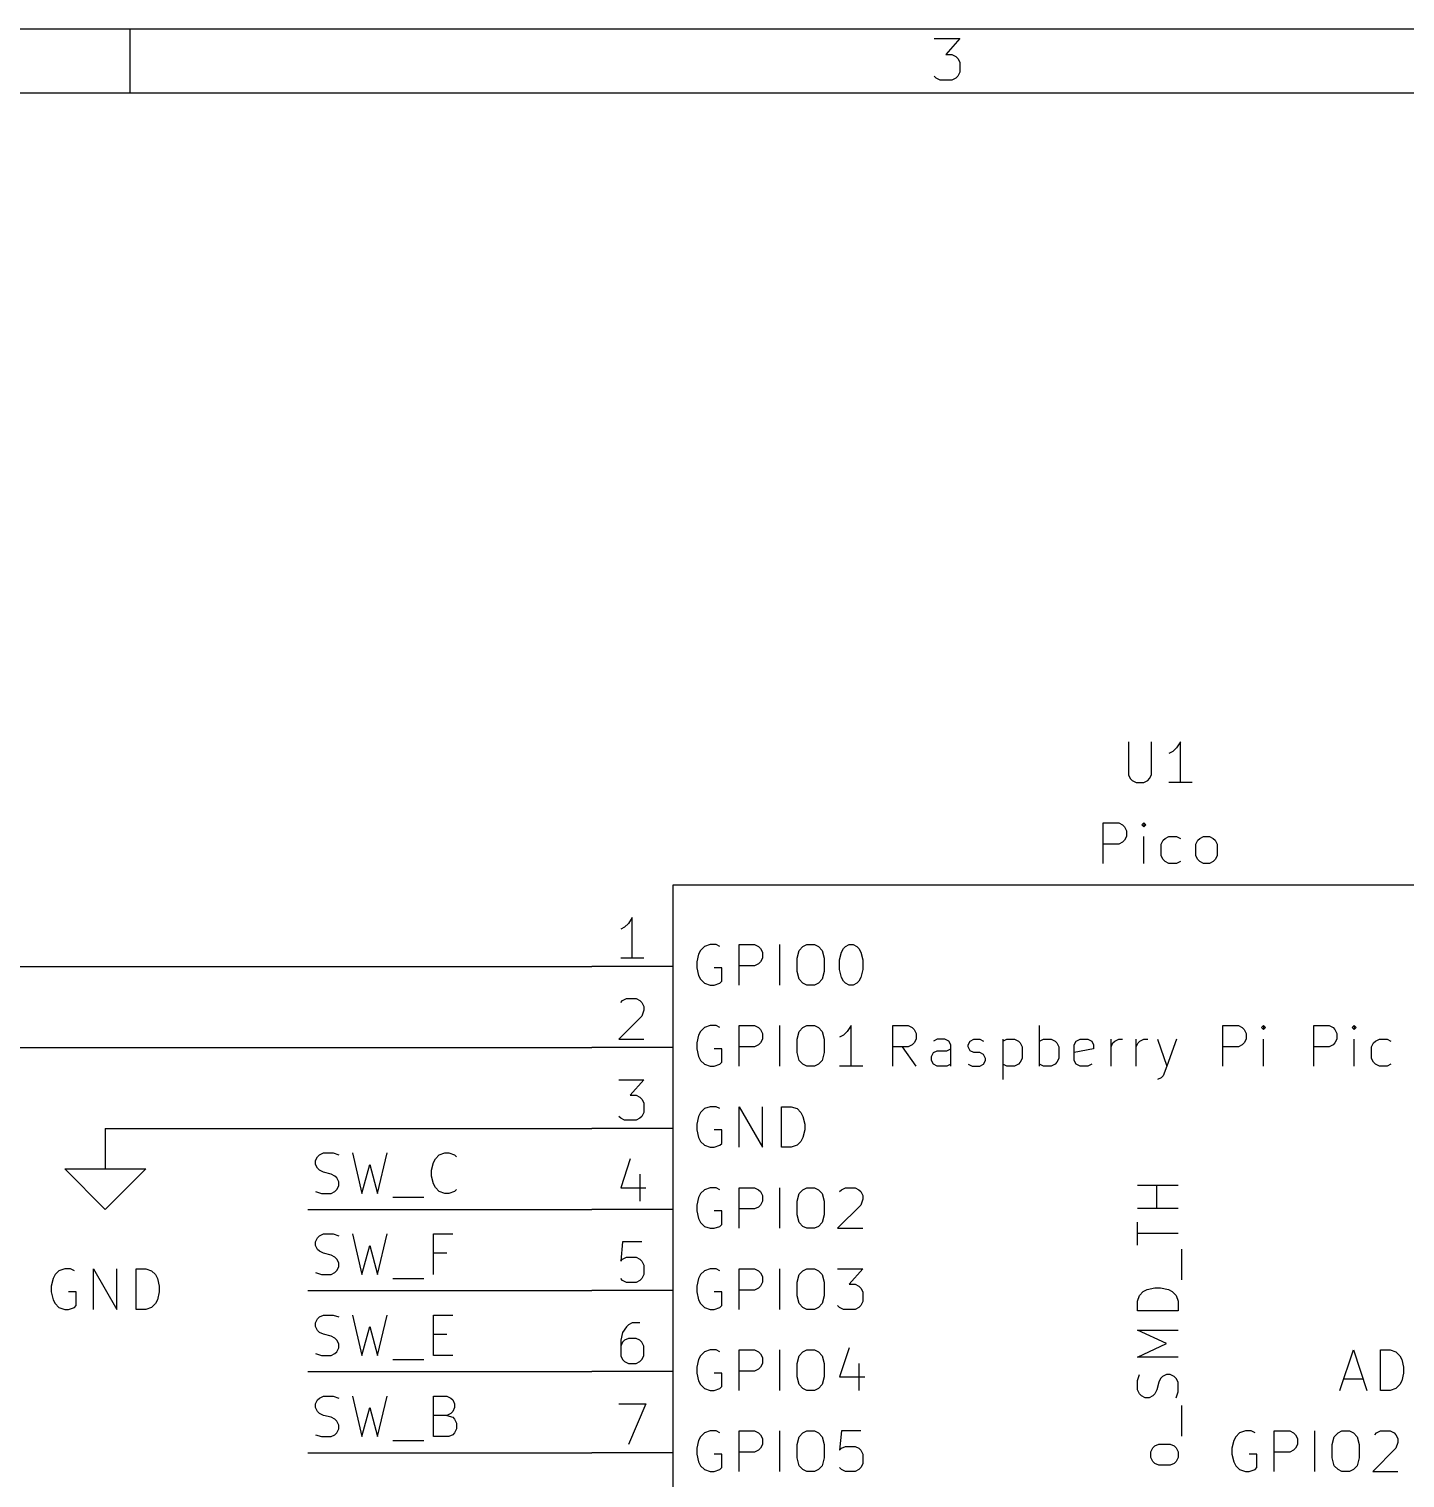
# Model space of a CAD drawing. Extents: x 0.4 to 11.3, y -7.9 to -0.4.
# Drawn here: x 4.206 to 5.903, y -2.181 to -0.394 of the extents above; entities that cross this region are included whole.
import ezdxf

# ---------------------------------------------------------------- set-up
doc = ezdxf.new("R2010")
doc.units = 0
doc.header["$MEASUREMENT"] = 0
for name, color, linetype in [('CYAN2', 4, 'CONTINUOUS'), ('GRAY1', 251, 'CONTINUOUS'), ('GREEN3', 91, 'CONTINUOUS'), ('LYELLOW', 51, 'CONTINUOUS'), ('MAGENTA2', 6, 'CONTINUOUS'), ('RED2', 1, 'CONTINUOUS'), ('RED3', 11, 'CONTINUOUS')]:
    doc.layers.add(name, color=color, linetype=linetype)

msp = doc.modelspace()

# ---------------------------------------------------------------- linework, layer by layer
at = {"layer": 'CYAN2', "linetype": 'CONTINUOUS'}
for p, q in [((5.5619, -1.27313), (5.5619, -1.31361)), ((5.59047, -1.31361), (5.59047, -1.27313)), ((5.61667, -1.28504), (5.61191, -1.28742)), ((5.62143, -1.28028), (5.61667, -1.28504)), ((5.62619, -1.27313), (5.62143, -1.28028)), ((5.62619, -1.32313), (5.62619, -1.27313)), ((5.5619, -1.31361), (5.56428, -1.31837)), ((5.56428, -1.31837), (5.56667, -1.32075)), ((5.56667, -1.32075), (5.57143, -1.32313)), ((5.58095, -1.32313), (5.58571, -1.32075)), ((5.58571, -1.32075), (5.58809, -1.31837)), ((5.58809, -1.31837), (5.59047, -1.31361)), ((5.57143, -1.32313), (5.58095, -1.32313)), ((5.64048, -1.32313), (5.61191, -1.32313)), ((5.53095, -1.42313), (5.53095, -1.37313)), ((5.53095, -1.37313), (5.55, -1.37313)), ((5.55, -1.37313), (5.55476, -1.37551)), ((5.55476, -1.37551), (5.55714, -1.37789)), ((5.58095, -1.37313), (5.57857, -1.37551)), ((5.57857, -1.37551), (5.58095, -1.37789)), ((5.58333, -1.37551), (5.58095, -1.37313)), ((5.58095, -1.37313), (5.58095, -1.37789)), ((5.58095, -1.37789), (5.58333, -1.37551)), ((5.55714, -1.37789), (5.55952, -1.38265)), ((5.55952, -1.3898), (5.55714, -1.39456)), ((5.55952, -1.38265), (5.55952, -1.3898)), ((5.58095, -1.42313), (5.58095, -1.3898)), ((5.60476, -1.39456), (5.60714, -1.39218)), ((5.60714, -1.39218), (5.61191, -1.3898)), ((5.61191, -1.3898), (5.62143, -1.3898)), ((5.62143, -1.3898), (5.62619, -1.39218)), ((5.64762, -1.39456), (5.65, -1.39218)), ((5.65, -1.39218), (5.65476, -1.3898)), ((5.65476, -1.3898), (5.66191, -1.3898)), ((5.66191, -1.3898), (5.66667, -1.39218)), ((5.66667, -1.39218), (5.66905, -1.39456)), ((5.55, -1.39932), (5.53095, -1.39932)), ((5.55476, -1.39694), (5.55, -1.39932)), ((5.55714, -1.39456), (5.55476, -1.39694)), ((5.60238, -1.39932), (5.60476, -1.39456)), ((5.60238, -1.41361), (5.60238, -1.39932)), ((5.64524, -1.39932), (5.64762, -1.39456)), ((5.64524, -1.41361), (5.64524, -1.39932)), ((5.66905, -1.39456), (5.67143, -1.39932)), ((5.67143, -1.39932), (5.67143, -1.41361)), ((5.60476, -1.41837), (5.60238, -1.41361)), ((5.60714, -1.42075), (5.60476, -1.41837)), ((5.61191, -1.42313), (5.60714, -1.42075)), ((5.62143, -1.42313), (5.61191, -1.42313)), ((5.62619, -1.42075), (5.62143, -1.42313)), ((5.64762, -1.41837), (5.64524, -1.41361)), ((5.65, -1.42075), (5.64762, -1.41837)), ((5.65476, -1.42313), (5.65, -1.42075)), ((5.66191, -1.42313), (5.65476, -1.42313)), ((5.66667, -1.42075), (5.66191, -1.42313)), ((5.66905, -1.41837), (5.66667, -1.42075)), ((5.67143, -1.41361), (5.66905, -1.41837)), ((5.0319, -1.53504), (5.02952, -1.54456)), ((5.03428, -1.53028), (5.0319, -1.53504)), ((5.03905, -1.52551), (5.03428, -1.53028)), ((5.04619, -1.52313), (5.03905, -1.52551)), ((5.05333, -1.52313), (5.04619, -1.52313)), ((5.05809, -1.52551), (5.05333, -1.52313)), ((5.0819, -1.57313), (5.0819, -1.52313)), ((5.0819, -1.52313), (5.10095, -1.52313)), ((5.10095, -1.52313), (5.10571, -1.52551)), ((5.10571, -1.52551), (5.10809, -1.52789)), ((5.10809, -1.52789), (5.11047, -1.53265)), ((5.11047, -1.53265), (5.11047, -1.5398)), ((5.1319, -1.57313), (5.1319, -1.52313)), ((5.15333, -1.5398), (5.15571, -1.53028)), ((5.15571, -1.53028), (5.16048, -1.52551)), ((5.16048, -1.52551), (5.16524, -1.52313)), ((5.16524, -1.52313), (5.17476, -1.52313)), ((5.17476, -1.52313), (5.17952, -1.52551)), ((5.17952, -1.52551), (5.18428, -1.53028)), ((5.18428, -1.53028), (5.18667, -1.5398)), ((5.20572, -1.54218), (5.20809, -1.53265)), ((5.20809, -1.53265), (5.21048, -1.52789)), ((5.21048, -1.52789), (5.21286, -1.52551)), ((5.21286, -1.52551), (5.21762, -1.52313)), ((5.21762, -1.52313), (5.22238, -1.52313)), ((5.22238, -1.52313), (5.22714, -1.52551)), ((5.22714, -1.52551), (5.22952, -1.52789)), ((5.22952, -1.52789), (5.23191, -1.53265)), ((5.23191, -1.53265), (5.23429, -1.54218)), ((5.02952, -1.54456), (5.02952, -1.5517)), ((5.02952, -1.5517), (5.0319, -1.56122)), ((5.06047, -1.5517), (5.05095, -1.5517)), ((5.06047, -1.56837), (5.06047, -1.5517)), ((5.10095, -1.54932), (5.0819, -1.54932)), ((5.10571, -1.54694), (5.10095, -1.54932)), ((5.10809, -1.54456), (5.10571, -1.54694)), ((5.11047, -1.5398), (5.10809, -1.54456)), ((5.15333, -1.55646), (5.15333, -1.5398)), ((5.18667, -1.5398), (5.18667, -1.55646)), ((5.20572, -1.55408), (5.20572, -1.54218)), ((5.20809, -1.56361), (5.20572, -1.55408)), ((5.23429, -1.55408), (5.23191, -1.56361)), ((5.23429, -1.54218), (5.23429, -1.55408)), ((5.0319, -1.56122), (5.03428, -1.56599)), ((5.03428, -1.56599), (5.03905, -1.57075)), ((5.03905, -1.57075), (5.04619, -1.57313)), ((5.05095, -1.57313), (5.05809, -1.57075)), ((5.05809, -1.57075), (5.06047, -1.56837)), ((5.15571, -1.56599), (5.15333, -1.55646)), ((5.16048, -1.57075), (5.15571, -1.56599)), ((5.16524, -1.57313), (5.16048, -1.57075)), ((5.17952, -1.57075), (5.17476, -1.57313)), ((5.18428, -1.56599), (5.17952, -1.57075)), ((5.18667, -1.55646), (5.18428, -1.56599)), ((5.21048, -1.56837), (5.20809, -1.56361)), ((5.21286, -1.57075), (5.21048, -1.56837)), ((5.21762, -1.57313), (5.21286, -1.57075)), ((5.22714, -1.57075), (5.22238, -1.57313)), ((5.22952, -1.56837), (5.22714, -1.57075)), ((5.23191, -1.56361), (5.22952, -1.56837)), ((5.04619, -1.57313), (5.05095, -1.57313)), ((5.17476, -1.57313), (5.16524, -1.57313)), ((5.22238, -1.57313), (5.21762, -1.57313)), ((5.03905, -1.62551), (5.03428, -1.63028)), ((5.04619, -1.62313), (5.03905, -1.62551)), ((5.05333, -1.62313), (5.04619, -1.62313)), ((5.05809, -1.62551), (5.05333, -1.62313)), ((5.0819, -1.67313), (5.0819, -1.62313)), ((5.0819, -1.62313), (5.10095, -1.62313)), ((5.10095, -1.62313), (5.10571, -1.62551)), ((5.10571, -1.62551), (5.10809, -1.62789)), ((5.1319, -1.67313), (5.1319, -1.62313)), ((5.15571, -1.63028), (5.16048, -1.62551)), ((5.16048, -1.62551), (5.16524, -1.62313)), ((5.16524, -1.62313), (5.17476, -1.62313)), ((5.17476, -1.62313), (5.17952, -1.62551)), ((5.17952, -1.62551), (5.18428, -1.63028)), ((5.22, -1.62313), (5.21524, -1.63028)), ((5.22, -1.67313), (5.22, -1.62313)), ((5.0319, -1.63504), (5.02952, -1.64456)), ((5.03428, -1.63028), (5.0319, -1.63504)), ((5.10809, -1.62789), (5.11047, -1.63265)), ((5.11047, -1.6398), (5.10809, -1.64456)), ((5.11047, -1.63265), (5.11047, -1.6398)), ((5.15333, -1.6398), (5.15571, -1.63028)), ((5.15333, -1.65646), (5.15333, -1.6398)), ((5.18428, -1.63028), (5.18667, -1.6398)), ((5.18667, -1.6398), (5.18667, -1.65646)), ((5.21048, -1.63504), (5.20572, -1.63742)), ((5.21524, -1.63028), (5.21048, -1.63504)), ((5.02952, -1.64456), (5.02952, -1.6517)), ((5.02952, -1.6517), (5.0319, -1.66122)), ((5.0319, -1.66122), (5.03428, -1.66599)), ((5.06047, -1.6517), (5.05095, -1.6517)), ((5.06047, -1.66837), (5.06047, -1.6517)), ((5.10095, -1.64932), (5.0819, -1.64932)), ((5.10571, -1.64694), (5.10095, -1.64932)), ((5.10809, -1.64456), (5.10571, -1.64694)), ((5.15571, -1.66599), (5.15333, -1.65646)), ((5.18667, -1.65646), (5.18428, -1.66599)), ((5.03428, -1.66599), (5.03905, -1.67075)), ((5.03905, -1.67075), (5.04619, -1.67313)), ((5.04619, -1.67313), (5.05095, -1.67313)), ((5.05095, -1.67313), (5.05809, -1.67075)), ((5.05809, -1.67075), (5.06047, -1.66837)), ((5.16048, -1.67075), (5.15571, -1.66599)), ((5.16524, -1.67313), (5.16048, -1.67075)), ((5.17476, -1.67313), (5.16524, -1.67313)), ((5.17952, -1.67075), (5.17476, -1.67313)), ((5.18428, -1.66599), (5.17952, -1.67075)), ((5.23429, -1.67313), (5.20572, -1.67313)), ((5.03428, -1.73028), (5.0319, -1.73504)), ((5.03905, -1.72551), (5.03428, -1.73028)), ((5.04619, -1.72313), (5.03905, -1.72551)), ((5.05333, -1.72313), (5.04619, -1.72313)), ((5.05809, -1.72551), (5.05333, -1.72313)), ((5.0819, -1.77313), (5.0819, -1.72313)), ((5.0819, -1.72313), (5.11047, -1.77313)), ((5.11047, -1.77313), (5.11047, -1.72313)), ((5.13428, -1.77313), (5.13428, -1.72313)), ((5.13428, -1.72313), (5.14619, -1.72313)), ((5.14619, -1.72313), (5.15333, -1.72551)), ((5.15333, -1.72551), (5.15809, -1.73028)), ((5.15809, -1.73028), (5.16048, -1.73504)), ((5.0319, -1.73504), (5.02952, -1.74456)), ((5.02952, -1.74456), (5.02952, -1.7517)), ((5.02952, -1.7517), (5.0319, -1.76122)), ((5.06047, -1.7517), (5.05095, -1.7517)), ((5.06047, -1.76837), (5.06047, -1.7517)), ((5.16048, -1.73504), (5.16285, -1.74456)), ((5.16285, -1.7517), (5.16048, -1.76122)), ((5.16285, -1.74456), (5.16285, -1.7517)), ((5.0319, -1.76122), (5.03428, -1.76599)), ((5.03428, -1.76599), (5.03905, -1.77075)), ((5.05809, -1.77075), (5.06047, -1.76837)), ((5.15809, -1.76599), (5.15333, -1.77075)), ((5.16048, -1.76122), (5.15809, -1.76599)), ((5.03905, -1.77075), (5.04619, -1.77313)), ((5.04619, -1.77313), (5.05095, -1.77313)), ((5.05095, -1.77313), (5.05809, -1.77075)), ((5.14619, -1.77313), (5.13428, -1.77313)), ((5.15333, -1.77075), (5.14619, -1.77313)), ((5.04619, -1.82313), (5.03905, -1.82551)), ((5.05333, -1.82313), (5.04619, -1.82313)), ((5.05809, -1.82551), (5.05333, -1.82313)), ((5.0819, -1.87313), (5.0819, -1.82313)), ((5.0819, -1.82313), (5.10095, -1.82313)), ((5.10095, -1.82313), (5.10571, -1.82551)), ((5.1319, -1.87313), (5.1319, -1.82313)), ((5.16048, -1.82551), (5.16524, -1.82313)), ((5.16524, -1.82313), (5.17476, -1.82313)), ((5.17476, -1.82313), (5.17952, -1.82551)), ((5.20809, -1.82551), (5.21286, -1.82313)), ((5.21286, -1.82313), (5.22476, -1.82313)), ((5.22476, -1.82313), (5.22952, -1.82551)), ((5.0319, -1.83504), (5.02952, -1.84456)), ((5.03428, -1.83028), (5.0319, -1.83504)), ((5.03905, -1.82551), (5.03428, -1.83028)), ((5.10571, -1.82551), (5.10809, -1.82789)), ((5.10809, -1.82789), (5.11047, -1.83265)), ((5.11047, -1.8398), (5.10809, -1.84456)), ((5.11047, -1.83265), (5.11047, -1.8398)), ((5.15333, -1.8398), (5.15571, -1.83028)), ((5.15333, -1.85646), (5.15333, -1.8398)), ((5.15571, -1.83028), (5.16048, -1.82551)), ((5.17952, -1.82551), (5.18428, -1.83028)), ((5.18428, -1.83028), (5.18667, -1.8398)), ((5.18667, -1.8398), (5.18667, -1.85646)), ((5.20572, -1.82789), (5.20809, -1.82551)), ((5.22952, -1.82551), (5.23191, -1.82789)), ((5.23191, -1.82789), (5.23429, -1.83265)), ((5.23429, -1.83742), (5.23191, -1.84456)), ((5.23429, -1.83265), (5.23429, -1.83742)), ((5.02952, -1.84456), (5.02952, -1.8517)), ((5.02952, -1.8517), (5.0319, -1.86122)), ((5.06047, -1.8517), (5.05095, -1.8517)), ((5.06047, -1.86837), (5.06047, -1.8517)), ((5.10095, -1.84932), (5.0819, -1.84932)), ((5.10571, -1.84694), (5.10095, -1.84932)), ((5.10809, -1.84456), (5.10571, -1.84694)), ((5.15571, -1.86599), (5.15333, -1.85646)), ((5.18667, -1.85646), (5.18428, -1.86599)), ((5.23191, -1.84456), (5.20333, -1.87313)), ((5.0319, -1.86122), (5.03428, -1.86599)), ((5.03428, -1.86599), (5.03905, -1.87075)), ((5.03905, -1.87075), (5.04619, -1.87313)), ((5.04619, -1.87313), (5.05095, -1.87313)), ((5.05095, -1.87313), (5.05809, -1.87075)), ((5.05809, -1.87075), (5.06047, -1.86837)), ((5.16048, -1.87075), (5.15571, -1.86599)), ((5.16524, -1.87313), (5.16048, -1.87075)), ((5.17476, -1.87313), (5.16524, -1.87313)), ((5.17952, -1.87075), (5.17476, -1.87313)), ((5.18428, -1.86599), (5.17952, -1.87075)), ((5.20333, -1.87313), (5.23429, -1.87313)), ((4.23809, -1.93028), (4.23571, -1.93504)), ((4.24286, -1.92551), (4.23809, -1.93028)), ((4.25, -1.92313), (4.24286, -1.92551)), ((4.25714, -1.92313), (4.25, -1.92313)), ((4.26191, -1.92551), (4.25714, -1.92313)), ((4.28571, -1.97313), (4.28571, -1.92313)), ((4.28571, -1.92313), (4.31428, -1.97313)), ((4.31428, -1.97313), (4.31428, -1.92313)), ((4.33809, -1.97313), (4.33809, -1.92313)), ((4.33809, -1.92313), (4.35, -1.92313)), ((4.35, -1.92313), (4.35714, -1.92551)), ((4.35714, -1.92551), (4.36191, -1.93028)), ((4.36191, -1.93028), (4.36429, -1.93504)), ((5.03428, -1.93028), (5.0319, -1.93504)), ((5.03905, -1.92551), (5.03428, -1.93028)), ((5.04619, -1.92313), (5.03905, -1.92551)), ((5.05333, -1.92313), (5.04619, -1.92313)), ((5.05809, -1.92551), (5.05333, -1.92313)), ((5.0819, -1.97313), (5.0819, -1.92313)), ((5.0819, -1.92313), (5.10095, -1.92313)), ((5.10095, -1.92313), (5.10571, -1.92551)), ((5.10571, -1.92551), (5.10809, -1.92789)), ((5.10809, -1.92789), (5.11047, -1.93265)), ((5.1319, -1.97313), (5.1319, -1.92313)), ((5.15333, -1.9398), (5.15571, -1.93028)), ((5.15571, -1.93028), (5.16048, -1.92551)), ((5.16048, -1.92551), (5.16524, -1.92313)), ((5.16524, -1.92313), (5.17476, -1.92313)), ((5.17476, -1.92313), (5.17952, -1.92551)), ((5.17952, -1.92551), (5.18428, -1.93028)), ((5.18428, -1.93028), (5.18667, -1.9398)), ((5.20333, -1.92313), (5.23429, -1.92313)), ((5.23429, -1.92313), (5.21762, -1.94218)), ((4.23571, -1.93504), (4.23333, -1.94456)), ((4.23333, -1.94456), (4.23333, -1.9517)), ((4.36429, -1.93504), (4.36667, -1.94456)), ((4.36667, -1.94456), (4.36667, -1.9517)), ((5.0319, -1.93504), (5.02952, -1.94456)), ((5.02952, -1.94456), (5.02952, -1.9517)), ((5.10571, -1.94694), (5.10095, -1.94932)), ((5.10809, -1.94456), (5.10571, -1.94694)), ((5.11047, -1.9398), (5.10809, -1.94456)), ((5.11047, -1.93265), (5.11047, -1.9398)), ((5.15333, -1.95646), (5.15333, -1.9398)), ((5.18667, -1.9398), (5.18667, -1.95646)), ((5.21762, -1.94218), (5.22476, -1.94218)), ((5.22476, -1.94218), (5.22952, -1.94456)), ((5.22952, -1.94456), (5.23191, -1.94694)), ((5.23191, -1.94694), (5.23429, -1.9517)), ((4.23333, -1.9517), (4.23571, -1.96122)), ((4.23571, -1.96122), (4.23809, -1.96599)), ((4.23809, -1.96599), (4.24286, -1.97075)), ((4.26428, -1.9517), (4.25476, -1.9517)), ((4.26428, -1.96837), (4.26428, -1.9517)), ((4.36191, -1.96599), (4.35714, -1.97075)), ((4.36429, -1.96122), (4.36191, -1.96599)), ((4.36667, -1.9517), (4.36429, -1.96122)), ((5.02952, -1.9517), (5.0319, -1.96122)), ((5.0319, -1.96122), (5.03428, -1.96599)), ((5.03428, -1.96599), (5.03905, -1.97075)), ((5.06047, -1.9517), (5.05095, -1.9517)), ((5.06047, -1.96837), (5.06047, -1.9517)), ((5.10095, -1.94932), (5.0819, -1.94932)), ((5.15571, -1.96599), (5.15333, -1.95646)), ((5.16048, -1.97075), (5.15571, -1.96599)), ((5.18428, -1.96599), (5.17952, -1.97075)), ((5.18667, -1.95646), (5.18428, -1.96599)), ((5.23429, -1.96361), (5.23191, -1.96837)), ((5.23429, -1.9517), (5.23429, -1.96361)), ((4.24286, -1.97075), (4.25, -1.97313)), ((4.25, -1.97313), (4.25476, -1.97313)), ((4.25476, -1.97313), (4.26191, -1.97075)), ((4.26191, -1.97075), (4.26428, -1.96837)), ((4.35, -1.97313), (4.33809, -1.97313)), ((4.35714, -1.97075), (4.35, -1.97313)), ((5.03905, -1.97075), (5.04619, -1.97313)), ((5.04619, -1.97313), (5.05095, -1.97313)), ((5.05095, -1.97313), (5.05809, -1.97075)), ((5.05809, -1.97075), (5.06047, -1.96837)), ((5.16524, -1.97313), (5.16048, -1.97075)), ((5.17476, -1.97313), (5.16524, -1.97313)), ((5.17952, -1.97075), (5.17476, -1.97313)), ((5.20572, -1.97075), (5.20333, -1.96837)), ((5.21048, -1.97313), (5.20572, -1.97075)), ((5.22476, -1.97313), (5.21048, -1.97313)), ((5.22952, -1.97075), (5.22476, -1.97313)), ((5.23191, -1.96837), (5.22952, -1.97075)), ((5.0319, -2.03504), (5.02952, -2.04456)), ((5.03428, -2.03028), (5.0319, -2.03504)), ((5.03905, -2.02551), (5.03428, -2.03028)), ((5.04619, -2.02313), (5.03905, -2.02551)), ((5.05333, -2.02313), (5.04619, -2.02313)), ((5.05809, -2.02551), (5.05333, -2.02313)), ((5.0819, -2.07313), (5.0819, -2.02313)), ((5.0819, -2.02313), (5.10095, -2.02313)), ((5.10095, -2.02313), (5.10571, -2.02551)), ((5.10571, -2.02551), (5.10809, -2.02789)), ((5.10809, -2.02789), (5.11047, -2.03265)), ((5.11047, -2.03265), (5.11047, -2.0398)), ((5.1319, -2.07313), (5.1319, -2.02313)), ((5.15333, -2.0398), (5.15571, -2.03028)), ((5.15571, -2.03028), (5.16048, -2.02551)), ((5.16048, -2.02551), (5.16524, -2.02313)), ((5.16524, -2.02313), (5.17476, -2.02313)), ((5.17476, -2.02313), (5.17952, -2.02551)), ((5.17952, -2.02551), (5.18428, -2.03028)), ((5.18428, -2.03028), (5.18667, -2.0398)), ((5.21762, -2.02075), (5.20572, -2.05646)), ((5.82285, -2.07313), (5.83952, -2.02313)), ((5.83952, -2.02313), (5.85619, -2.07313)), ((5.87285, -2.07313), (5.87285, -2.02313)), ((5.87285, -2.02313), (5.88476, -2.02313)), ((5.88476, -2.02313), (5.8919, -2.02551)), ((5.8919, -2.02551), (5.89667, -2.03028)), ((5.89667, -2.03028), (5.89905, -2.03504)), ((5.89905, -2.03504), (5.90143, -2.04456)), ((5.02952, -2.04456), (5.02952, -2.0517)), ((5.02952, -2.0517), (5.0319, -2.06122)), ((5.06047, -2.0517), (5.05095, -2.0517)), ((5.06047, -2.06837), (5.06047, -2.0517)), ((5.10095, -2.04932), (5.0819, -2.04932)), ((5.10571, -2.04694), (5.10095, -2.04932)), ((5.10809, -2.04456), (5.10571, -2.04694)), ((5.11047, -2.0398), (5.10809, -2.04456)), ((5.15333, -2.05646), (5.15333, -2.0398)), ((5.18667, -2.0398), (5.18667, -2.05646)), ((5.22952, -2.0398), (5.22952, -2.07313)), ((5.90143, -2.0517), (5.89905, -2.06122)), ((5.90143, -2.04456), (5.90143, -2.0517)), ((5.0319, -2.06122), (5.03428, -2.06599)), ((5.03428, -2.06599), (5.03905, -2.07075)), ((5.03905, -2.07075), (5.04619, -2.07313)), ((5.04619, -2.07313), (5.05095, -2.07313)), ((5.05095, -2.07313), (5.05809, -2.07075)), ((5.05809, -2.07075), (5.06047, -2.06837)), ((5.15571, -2.06599), (5.15333, -2.05646)), ((5.16048, -2.07075), (5.15571, -2.06599)), ((5.16524, -2.07313), (5.16048, -2.07075)), ((5.17476, -2.07313), (5.16524, -2.07313)), ((5.17952, -2.07075), (5.17476, -2.07313)), ((5.18428, -2.06599), (5.17952, -2.07075)), ((5.18667, -2.05646), (5.18428, -2.06599)), ((5.20572, -2.05646), (5.23667, -2.05646)), ((5.82762, -2.05885), (5.85143, -2.05885)), ((5.88476, -2.07313), (5.87285, -2.07313)), ((5.8919, -2.07075), (5.88476, -2.07313)), ((5.89667, -2.06599), (5.8919, -2.07075)), ((5.89905, -2.06122), (5.89667, -2.06599)), ((5.03905, -2.12551), (5.03428, -2.13028)), ((5.04619, -2.12313), (5.03905, -2.12551)), ((5.05333, -2.12313), (5.04619, -2.12313)), ((5.05809, -2.12551), (5.05333, -2.12313)), ((5.0819, -2.17313), (5.0819, -2.12313)), ((5.0819, -2.12313), (5.10095, -2.12313)), ((5.10095, -2.12313), (5.10571, -2.12551)), ((5.10571, -2.12551), (5.10809, -2.12789)), ((5.1319, -2.17313), (5.1319, -2.12313)), ((5.15571, -2.13028), (5.16048, -2.12551)), ((5.16048, -2.12551), (5.16524, -2.12313)), ((5.16524, -2.12313), (5.17476, -2.12313)), ((5.17476, -2.12313), (5.17952, -2.12551)), ((5.17952, -2.12551), (5.18428, -2.13028)), ((5.20809, -2.12313), (5.20572, -2.14694)), ((5.23191, -2.12313), (5.20809, -2.12313)), ((5.69905, -2.12551), (5.69428, -2.13028)), ((5.70619, -2.12313), (5.69905, -2.12551)), ((5.71333, -2.12313), (5.70619, -2.12313)), ((5.71809, -2.12551), (5.71333, -2.12313)), ((5.7419, -2.17313), (5.7419, -2.12313)), ((5.7419, -2.12313), (5.76095, -2.12313)), ((5.76095, -2.12313), (5.76571, -2.12551)), ((5.76571, -2.12551), (5.76809, -2.12789)), ((5.7919, -2.17313), (5.7919, -2.12313)), ((5.81571, -2.13028), (5.82048, -2.12551)), ((5.82048, -2.12551), (5.82524, -2.12313)), ((5.82524, -2.12313), (5.83476, -2.12313)), ((5.83476, -2.12313), (5.83952, -2.12551)), ((5.83952, -2.12551), (5.84428, -2.13028)), ((5.86572, -2.12789), (5.86809, -2.12551)), ((5.86809, -2.12551), (5.87286, -2.12313)), ((5.87286, -2.12313), (5.88476, -2.12313)), ((5.88476, -2.12313), (5.88952, -2.12551)), ((5.88952, -2.12551), (5.89191, -2.12789)), ((5.0319, -2.13504), (5.02952, -2.14456)), ((5.02952, -2.14456), (5.02952, -2.1517)), ((5.03428, -2.13028), (5.0319, -2.13504)), ((5.10809, -2.14456), (5.10571, -2.14694)), ((5.10809, -2.12789), (5.11047, -2.13265)), ((5.11047, -2.1398), (5.10809, -2.14456)), ((5.11047, -2.13265), (5.11047, -2.1398)), ((5.15333, -2.1398), (5.15571, -2.13028)), ((5.15333, -2.15646), (5.15333, -2.1398)), ((5.18428, -2.13028), (5.18667, -2.1398)), ((5.18667, -2.1398), (5.18667, -2.15646)), ((5.20572, -2.14694), (5.20809, -2.14456)), ((5.20809, -2.14456), (5.21286, -2.14218)), ((5.21286, -2.14218), (5.22476, -2.14218)), ((5.22476, -2.14218), (5.22952, -2.14456)), ((5.22952, -2.14456), (5.23191, -2.14694)), ((5.6919, -2.13504), (5.68952, -2.14456)), ((5.68952, -2.14456), (5.68952, -2.1517)), ((5.69428, -2.13028), (5.6919, -2.13504)), ((5.76809, -2.14456), (5.76571, -2.14694)), ((5.76809, -2.12789), (5.77047, -2.13265)), ((5.77047, -2.1398), (5.76809, -2.14456)), ((5.77047, -2.13265), (5.77047, -2.1398)), ((5.81333, -2.1398), (5.81571, -2.13028)), ((5.81333, -2.15646), (5.81333, -2.1398)), ((5.84428, -2.13028), (5.84667, -2.1398)), ((5.84667, -2.1398), (5.84667, -2.15646)), ((5.89191, -2.14456), (5.86333, -2.17313)), ((5.89191, -2.12789), (5.89429, -2.13265)), ((5.89429, -2.13742), (5.89191, -2.14456)), ((5.89429, -2.13265), (5.89429, -2.13742)), ((5.02952, -2.1517), (5.0319, -2.16122)), ((5.0319, -2.16122), (5.03428, -2.16599)), ((5.06047, -2.1517), (5.05095, -2.1517)), ((5.06047, -2.16837), (5.06047, -2.1517)), ((5.10095, -2.14932), (5.0819, -2.14932)), ((5.10571, -2.14694), (5.10095, -2.14932)), ((5.15571, -2.16599), (5.15333, -2.15646)), ((5.18667, -2.15646), (5.18428, -2.16599)), ((5.23191, -2.14694), (5.23429, -2.1517)), ((5.23429, -2.1517), (5.23429, -2.16361)), ((5.68952, -2.1517), (5.6919, -2.16122)), ((5.6919, -2.16122), (5.69428, -2.16599)), ((5.72047, -2.1517), (5.71095, -2.1517)), ((5.72047, -2.16837), (5.72047, -2.1517)), ((5.76095, -2.14932), (5.7419, -2.14932)), ((5.76571, -2.14694), (5.76095, -2.14932)), ((5.81571, -2.16599), (5.81333, -2.15646)), ((5.84667, -2.15646), (5.84428, -2.16599)), ((5.03428, -2.16599), (5.03905, -2.17075)), ((5.03905, -2.17075), (5.04619, -2.17313)), ((5.04619, -2.17313), (5.05095, -2.17313)), ((5.05095, -2.17313), (5.05809, -2.17075)), ((5.05809, -2.17075), (5.06047, -2.16837)), ((5.16048, -2.17075), (5.15571, -2.16599)), ((5.16524, -2.17313), (5.16048, -2.17075)), ((5.17476, -2.17313), (5.16524, -2.17313)), ((5.17952, -2.17075), (5.17476, -2.17313)), ((5.18428, -2.16599), (5.17952, -2.17075)), ((5.20809, -2.17075), (5.20572, -2.16837)), ((5.21286, -2.17313), (5.20809, -2.17075)), ((5.22476, -2.17313), (5.21286, -2.17313)), ((5.22952, -2.17075), (5.22476, -2.17313)), ((5.23191, -2.16837), (5.22952, -2.17075)), ((5.23429, -2.16361), (5.23191, -2.16837)), ((5.69428, -2.16599), (5.69905, -2.17075)), ((5.69905, -2.17075), (5.70619, -2.17313)), ((5.70619, -2.17313), (5.71095, -2.17313)), ((5.71095, -2.17313), (5.71809, -2.17075)), ((5.71809, -2.17075), (5.72047, -2.16837)), ((5.82048, -2.17075), (5.81571, -2.16599)), ((5.82524, -2.17313), (5.82048, -2.17075)), ((5.83476, -2.17313), (5.82524, -2.17313)), ((5.83952, -2.17075), (5.83476, -2.17313)), ((5.84428, -2.16599), (5.83952, -2.17075)), ((5.86333, -2.17313), (5.89429, -2.17313))]:
    msp.add_line(p, q, dxfattribs=at)
at = {"layer": 'GRAY1', "linetype": 'CONTINUOUS'}
for p, q in [((4.55952, -1.78965), (4.5619, -1.78489)), ((4.5619, -1.78489), (4.56428, -1.78251)), ((4.56428, -1.78251), (4.56905, -1.78013)), ((4.56905, -1.78013), (4.58095, -1.78013)), ((4.58095, -1.78013), (4.58809, -1.78251)), ((4.60476, -1.78013), (4.61667, -1.83013)), ((4.63571, -1.83013), (4.64762, -1.78013)), ((4.70476, -1.79203), (4.70714, -1.78727)), ((4.70714, -1.78727), (4.7119, -1.78251)), ((4.7119, -1.78251), (4.71904, -1.78013)), ((4.71904, -1.78013), (4.7238, -1.78013)), ((4.7238, -1.78013), (4.73095, -1.78251)), ((4.73095, -1.78251), (4.73333, -1.78489)), ((4.55952, -1.79441), (4.55952, -1.78965)), ((4.5619, -1.79917), (4.55952, -1.79441)), ((4.56428, -1.80156), (4.5619, -1.79917)), ((4.56905, -1.80394), (4.56428, -1.80156)), ((4.57857, -1.80632), (4.56905, -1.80394)), ((4.61667, -1.83013), (4.62619, -1.79441)), ((4.62619, -1.79441), (4.63571, -1.83013)), ((4.70238, -1.80156), (4.70476, -1.79203)), ((4.70238, -1.8087), (4.70238, -1.80156)), ((4.58333, -1.8087), (4.57857, -1.80632)), ((4.58571, -1.81108), (4.58333, -1.8087)), ((4.58809, -1.81584), (4.58571, -1.81108)), ((4.58571, -1.82537), (4.58809, -1.8206)), ((4.58809, -1.8206), (4.58809, -1.81584)), ((4.70476, -1.81822), (4.70238, -1.8087)), ((4.70714, -1.82298), (4.70476, -1.81822)), ((4.7119, -1.82775), (4.70714, -1.82298)), ((4.55952, -1.82775), (4.56667, -1.83013)), ((4.56667, -1.83013), (4.57857, -1.83013)), ((4.57857, -1.83013), (4.58333, -1.82775)), ((4.58333, -1.82775), (4.58571, -1.82537)), ((4.65476, -1.83489), (4.69285, -1.83489)), ((4.71904, -1.83013), (4.7119, -1.82775)), ((4.7238, -1.83013), (4.71904, -1.83013)), ((4.73095, -1.82775), (4.7238, -1.83013)), ((4.73333, -1.82537), (4.73095, -1.82775)), ((4.55952, -1.88965), (4.5619, -1.88489)), ((4.55952, -1.89441), (4.55952, -1.88965)), ((4.5619, -1.89917), (4.55952, -1.89441)), ((4.5619, -1.88489), (4.56428, -1.88251)), ((4.56428, -1.88251), (4.56905, -1.88013)), ((4.56905, -1.88013), (4.58095, -1.88013)), ((4.58095, -1.88013), (4.58809, -1.88251)), ((4.60476, -1.88013), (4.61667, -1.93013)), ((4.61667, -1.93013), (4.62619, -1.89441)), ((4.62619, -1.89441), (4.63571, -1.93013)), ((4.63571, -1.93013), (4.64762, -1.88013)), ((4.70476, -1.93013), (4.70476, -1.88013)), ((4.70476, -1.88013), (4.72857, -1.88013)), ((4.56428, -1.90156), (4.5619, -1.89917)), ((4.56905, -1.90394), (4.56428, -1.90156)), ((4.57857, -1.90632), (4.56905, -1.90394)), ((4.58333, -1.9087), (4.57857, -1.90632)), ((4.58571, -1.91108), (4.58333, -1.9087)), ((4.58809, -1.91584), (4.58571, -1.91108)), ((4.72143, -1.90394), (4.70476, -1.90394)), ((4.55952, -1.92775), (4.56667, -1.93013)), ((4.56667, -1.93013), (4.57857, -1.93013)), ((4.57857, -1.93013), (4.58333, -1.92775)), ((4.58333, -1.92775), (4.58571, -1.92537)), ((4.58571, -1.92537), (4.58809, -1.9206)), ((4.58809, -1.9206), (4.58809, -1.91584)), ((4.65476, -1.93489), (4.69285, -1.93489)), ((4.5619, -1.98489), (4.56428, -1.98251)), ((4.56428, -1.98251), (4.56905, -1.98013)), ((4.56905, -1.98013), (4.58095, -1.98013)), ((4.58095, -1.98013), (4.58809, -1.98251)), ((4.60476, -1.98013), (4.61667, -2.03013)), ((4.63571, -2.03013), (4.64762, -1.98013)), ((4.70476, -2.03013), (4.70476, -1.98013)), ((4.70476, -1.98013), (4.72857, -1.98013)), ((4.55952, -1.98965), (4.5619, -1.98489)), ((4.55952, -1.99441), (4.55952, -1.98965)), ((4.5619, -1.99917), (4.55952, -1.99441)), ((4.56428, -2.00156), (4.5619, -1.99917)), ((4.56905, -2.00394), (4.56428, -2.00156)), ((4.61667, -2.03013), (4.62619, -1.99441)), ((4.62619, -1.99441), (4.63571, -2.03013)), ((4.57857, -2.00632), (4.56905, -2.00394)), ((4.58333, -2.0087), (4.57857, -2.00632)), ((4.58571, -2.01108), (4.58333, -2.0087)), ((4.58809, -2.01584), (4.58571, -2.01108)), ((4.58809, -2.0206), (4.58809, -2.01584)), ((4.70476, -2.00394), (4.72143, -2.00394)), ((4.55952, -2.02775), (4.56667, -2.03013)), ((4.56667, -2.03013), (4.57857, -2.03013)), ((4.57857, -2.03013), (4.58333, -2.02775)), ((4.58333, -2.02775), (4.58571, -2.02537)), ((4.58571, -2.02537), (4.58809, -2.0206)), ((4.65476, -2.03489), (4.69285, -2.03489)), ((4.72857, -2.03013), (4.70476, -2.03013)), ((4.55952, -2.08965), (4.5619, -2.08489)), ((4.55952, -2.09441), (4.55952, -2.08965)), ((4.5619, -2.08489), (4.56428, -2.08251)), ((4.56428, -2.08251), (4.56905, -2.08013)), ((4.56905, -2.08013), (4.58095, -2.08013)), ((4.58095, -2.08013), (4.58809, -2.08251)), ((4.60476, -2.08013), (4.61667, -2.13013)), ((4.63571, -2.13013), (4.64762, -2.08013)), ((4.70476, -2.13013), (4.70476, -2.08013)), ((4.70476, -2.08013), (4.72143, -2.08013)), ((4.72143, -2.08013), (4.72619, -2.08251)), ((4.72619, -2.08251), (4.72857, -2.08489)), ((4.72857, -2.08489), (4.73095, -2.08965)), ((4.73095, -2.08965), (4.73095, -2.09441)), ((4.5619, -2.09917), (4.55952, -2.09441)), ((4.56428, -2.10156), (4.5619, -2.09917)), ((4.56905, -2.10394), (4.56428, -2.10156)), ((4.57857, -2.10632), (4.56905, -2.10394)), ((4.58333, -2.1087), (4.57857, -2.10632)), ((4.58571, -2.11108), (4.58333, -2.1087)), ((4.61667, -2.13013), (4.62619, -2.09441)), ((4.62619, -2.09441), (4.63571, -2.13013)), ((4.72143, -2.10394), (4.70476, -2.10394)), ((4.72619, -2.10156), (4.72143, -2.10394)), ((4.72143, -2.10394), (4.72857, -2.10632)), ((4.72857, -2.09917), (4.72619, -2.10156)), ((4.73095, -2.09441), (4.72857, -2.09917)), ((4.72857, -2.10632), (4.73095, -2.1087)), ((4.73095, -2.1087), (4.73333, -2.11346)), ((4.58333, -2.12775), (4.58571, -2.12537)), ((4.58809, -2.11584), (4.58571, -2.11108)), ((4.58571, -2.12537), (4.58809, -2.1206)), ((4.58809, -2.1206), (4.58809, -2.11584)), ((4.73095, -2.12537), (4.72857, -2.12775)), ((4.73333, -2.1206), (4.73095, -2.12537)), ((4.73333, -2.11346), (4.73333, -2.1206)), ((4.55952, -2.12775), (4.56667, -2.13013)), ((4.56667, -2.13013), (4.57857, -2.13013)), ((4.57857, -2.13013), (4.58333, -2.12775)), ((4.65476, -2.13489), (4.69285, -2.13489)), ((4.7238, -2.13013), (4.70476, -2.13013)), ((4.72857, -2.12775), (4.7238, -2.13013))]:
    msp.add_line(p, q, dxfattribs=at)
at = {"layer": 'GREEN3', "linetype": 'CONTINUOUS'}
for p, q in [((3.4, -1.55), (4.9, -1.55)), ((4.1, -1.65), (4.9, -1.65)), ((4.3, -1.75), (4.9, -1.75)), ((4.55, -1.85), (4.9, -1.85)), ((4.55, -1.95), (4.9, -1.95)), ((4.55, -2.05), (4.9, -2.05)), ((4.55, -2.15), (4.9, -2.15))]:
    msp.add_line(p, q, dxfattribs=at)
at = {"layer": 'LYELLOW', "linetype": 'CONTINUOUS'}
for p, q in [((5, -1.45), (5, -3.55)), ((6.2, -1.45), (5, -1.45))]:
    msp.add_line(p, q, dxfattribs=at)
at = {"layer": 'MAGENTA2', "linetype": 'CONTINUOUS'}
for p, q in [((5.62313, -1.82024), (5.57313, -1.82024)), ((5.59694, -1.84881), (5.59694, -1.82024)), ((5.62313, -1.84881), (5.57313, -1.84881)), ((5.57313, -1.89405), (5.57313, -1.86548)), ((5.62313, -1.87976), (5.57313, -1.87976)), ((5.62789, -1.93691), (5.62789, -1.89881)), ((5.58504, -1.94881), (5.59456, -1.94643)), ((5.59456, -1.94643), (5.6017, -1.94643)), ((5.6017, -1.94643), (5.61122, -1.94881)), ((5.57313, -1.96309), (5.57551, -1.95595)), ((5.57313, -1.975), (5.57313, -1.96309)), ((5.57551, -1.95595), (5.58028, -1.95119)), ((5.58028, -1.95119), (5.58504, -1.94881)), ((5.61122, -1.94881), (5.61599, -1.95119)), ((5.61599, -1.95119), (5.62075, -1.95595)), ((5.62075, -1.95595), (5.62313, -1.96309)), ((5.62313, -1.96309), (5.62313, -1.975)), ((5.62313, -1.975), (5.57313, -1.975)), ((5.60885, -2.01547), (5.57313, -1.99881)), ((5.57313, -1.99881), (5.62313, -1.99881)), ((5.57313, -2.03214), (5.60885, -2.01547)), ((5.62313, -2.03214), (5.57313, -2.03214)), ((5.57313, -2.06071), (5.57551, -2.05357)), ((5.60885, -2.05357), (5.60408, -2.05595)), ((5.61361, -2.05357), (5.60885, -2.05357)), ((5.61837, -2.05595), (5.61361, -2.05357)), ((5.57313, -2.07261), (5.57313, -2.06071)), ((5.57551, -2.07738), (5.57313, -2.07261)), ((5.59694, -2.07261), (5.59456, -2.07738)), ((5.59932, -2.06309), (5.59694, -2.07261)), ((5.6017, -2.05833), (5.59932, -2.06309)), ((5.60408, -2.05595), (5.6017, -2.05833)), ((5.62075, -2.05833), (5.61837, -2.05595)), ((5.62313, -2.06309), (5.62075, -2.05833)), ((5.62313, -2.075), (5.62313, -2.06309)), ((5.57789, -2.07976), (5.57551, -2.07738)), ((5.58265, -2.08214), (5.57789, -2.07976)), ((5.58742, -2.08214), (5.58265, -2.08214)), ((5.59218, -2.07976), (5.58742, -2.08214)), ((5.59456, -2.07738), (5.59218, -2.07976)), ((5.62075, -2.08214), (5.62313, -2.075)), ((5.62789, -2.12976), (5.62789, -2.09166)), ((5.5898, -2.1488), (5.59218, -2.14404)), ((5.59218, -2.14404), (5.59456, -2.14166)), ((5.59456, -2.14166), (5.59932, -2.13928)), ((5.59932, -2.13928), (5.61361, -2.13928)), ((5.61361, -2.13928), (5.61837, -2.14166)), ((5.61837, -2.14166), (5.62075, -2.14404)), ((5.62075, -2.14404), (5.62313, -2.1488)), ((5.5898, -2.15594), (5.5898, -2.1488)), ((5.59218, -2.16071), (5.5898, -2.15594)), ((5.59456, -2.16309), (5.59218, -2.16071)), ((5.62075, -2.16071), (5.61837, -2.16309)), ((5.62313, -2.15594), (5.62075, -2.16071)), ((5.62313, -2.1488), (5.62313, -2.15594)), ((5.59932, -2.16547), (5.59456, -2.16309)), ((5.61361, -2.16547), (5.59932, -2.16547)), ((5.61837, -2.16309), (5.61361, -2.16547))]:
    msp.add_line(p, q, dxfattribs=at)
at = {"layer": 'RED2', "linetype": 'CONTINUOUS'}
for p, q in [((0.393701, -0.393701), (11.2993, -0.393701)), ((4.33071, -0.472441), (4.33071, -0.393701)), ((5.32227, -0.405571), (5.35395, -0.405571)), ((5.35395, -0.405571), (5.33689, -0.425067)), ((5.33689, -0.425067), (5.3442, -0.425067)), ((5.3442, -0.425067), (5.34908, -0.427504)), ((5.34908, -0.427504), (5.35152, -0.429941)), ((5.35152, -0.429941), (5.35395, -0.434815)), ((5.35395, -0.434815), (5.35395, -0.447)), ((5.32471, -0.454315), (5.32227, -0.451874)), ((5.32958, -0.456752), (5.32471, -0.454315)), ((5.3442, -0.456752), (5.32958, -0.456752)), ((5.34908, -0.454315), (5.3442, -0.456752)), ((5.35152, -0.451874), (5.34908, -0.454315)), ((5.35395, -0.447), (5.35152, -0.451874)), ((0.472441, -0.472441), (11.2206, -0.472441)), ((5, -1.45), (5, -3.55)), ((6.2, -1.45), (5, -1.45)), ((5, -1.55), (4.9, -1.55)), ((5.27143, -1.67313), (5.27143, -1.62313)), ((5.27143, -1.62313), (5.29048, -1.62313)), ((5.29048, -1.62313), (5.29524, -1.62551)), ((5.29524, -1.62551), (5.29762, -1.62789)), ((5.45238, -1.67313), (5.45238, -1.62313)), ((5.67857, -1.67313), (5.67857, -1.62313)), ((5.67857, -1.62313), (5.69761, -1.62313)), ((5.69761, -1.62313), (5.70238, -1.62551)), ((5.70238, -1.62551), (5.70476, -1.62789)), ((5.72857, -1.62313), (5.72619, -1.62551)), ((5.72619, -1.62551), (5.72857, -1.62789)), ((5.73095, -1.62551), (5.72857, -1.62313)), ((5.72857, -1.62313), (5.72857, -1.62789)), ((5.72857, -1.62789), (5.73095, -1.62551)), ((5.79047, -1.67313), (5.79047, -1.62313)), ((5.79047, -1.62313), (5.80952, -1.62313)), ((5.80952, -1.62313), (5.81428, -1.62551)), ((5.81428, -1.62551), (5.81667, -1.62789)), ((5.84047, -1.62313), (5.83809, -1.62551)), ((5.83809, -1.62551), (5.84047, -1.62789)), ((5.84285, -1.62551), (5.84047, -1.62313)), ((5.84047, -1.62313), (5.84047, -1.62789)), ((5.84047, -1.62789), (5.84285, -1.62551)), ((5.29762, -1.62789), (5.3, -1.63265)), ((5.3, -1.6398), (5.29762, -1.64456)), ((5.3, -1.63265), (5.3, -1.6398)), ((5.32619, -1.6398), (5.32143, -1.64218)), ((5.33572, -1.6398), (5.32619, -1.6398)), ((5.34048, -1.64218), (5.33572, -1.6398)), ((5.34286, -1.64694), (5.34048, -1.64218)), ((5.36429, -1.64694), (5.36667, -1.64218)), ((5.36667, -1.64218), (5.37143, -1.6398)), ((5.37143, -1.6398), (5.37857, -1.6398)), ((5.37857, -1.6398), (5.38333, -1.64218)), ((5.40714, -1.6398), (5.40714, -1.6898)), ((5.40714, -1.64218), (5.41191, -1.6398)), ((5.41191, -1.6398), (5.42143, -1.6398)), ((5.42143, -1.6398), (5.42619, -1.64218)), ((5.42619, -1.64218), (5.42857, -1.64456)), ((5.45238, -1.64218), (5.45714, -1.6398)), ((5.45714, -1.6398), (5.46667, -1.6398)), ((5.46667, -1.6398), (5.47143, -1.64218)), ((5.47143, -1.64218), (5.47381, -1.64456)), ((5.49524, -1.64694), (5.49761, -1.64218)), ((5.49761, -1.64218), (5.50238, -1.6398)), ((5.50238, -1.6398), (5.5119, -1.6398)), ((5.5119, -1.6398), (5.51666, -1.64218)), ((5.51666, -1.64218), (5.51904, -1.64694)), ((5.54047, -1.67313), (5.54047, -1.6398)), ((5.54285, -1.64456), (5.54524, -1.64218)), ((5.54524, -1.64218), (5.55, -1.6398)), ((5.55, -1.6398), (5.55476, -1.6398)), ((5.57143, -1.67313), (5.57143, -1.6398)), ((5.57381, -1.64456), (5.57619, -1.64218)), ((5.57619, -1.64218), (5.58095, -1.6398)), ((5.58095, -1.6398), (5.58571, -1.6398)), ((5.59762, -1.6398), (5.60952, -1.67313)), ((5.62143, -1.6398), (5.60952, -1.67313)), ((5.70476, -1.62789), (5.70714, -1.63265)), ((5.70714, -1.6398), (5.70476, -1.64456)), ((5.70714, -1.63265), (5.70714, -1.6398)), ((5.72857, -1.67313), (5.72857, -1.6398)), ((5.81667, -1.62789), (5.81904, -1.63265)), ((5.81904, -1.6398), (5.81667, -1.64456)), ((5.81904, -1.63265), (5.81904, -1.6398)), ((5.84047, -1.67313), (5.84047, -1.6398)), ((5.86428, -1.64456), (5.86667, -1.64218)), ((5.86667, -1.64218), (5.87143, -1.6398)), ((5.87143, -1.6398), (5.88095, -1.6398)), ((5.88095, -1.6398), (5.88571, -1.64218)), ((5, -1.65), (4.9, -1.65)), ((5.29048, -1.64932), (5.27143, -1.64932)), ((5.3, -1.67313), (5.28333, -1.64932)), ((5.29524, -1.64694), (5.29048, -1.64932)), ((5.29762, -1.64456), (5.29524, -1.64694)), ((5.31905, -1.66122), (5.32143, -1.65646)), ((5.31905, -1.66599), (5.31905, -1.66122)), ((5.32143, -1.65646), (5.32619, -1.65408)), ((5.32619, -1.65408), (5.3381, -1.65408)), ((5.3381, -1.65408), (5.34286, -1.6517)), ((5.34286, -1.67313), (5.34286, -1.64694)), ((5.36429, -1.64932), (5.36429, -1.64694)), ((5.36667, -1.65408), (5.36429, -1.64932)), ((5.37143, -1.65646), (5.36667, -1.65408)), ((5.37857, -1.65646), (5.37143, -1.65646)), ((5.38333, -1.65885), (5.37857, -1.65646)), ((5.38571, -1.66361), (5.38333, -1.65885)), ((5.42857, -1.64456), (5.43095, -1.64932)), ((5.43095, -1.64932), (5.43095, -1.66361)), ((5.47381, -1.64456), (5.47619, -1.64932)), ((5.47619, -1.64932), (5.47619, -1.66361)), ((5.49524, -1.66599), (5.49524, -1.64694)), ((5.51904, -1.6517), (5.49524, -1.65646)), ((5.51904, -1.64694), (5.51904, -1.6517)), ((5.54047, -1.64932), (5.54285, -1.64456)), ((5.57143, -1.64932), (5.57381, -1.64456)), ((5.69761, -1.64932), (5.67857, -1.64932)), ((5.70238, -1.64694), (5.69761, -1.64932)), ((5.70476, -1.64456), (5.70238, -1.64694)), ((5.80952, -1.64932), (5.79047, -1.64932)), ((5.81428, -1.64694), (5.80952, -1.64932)), ((5.81667, -1.64456), (5.81428, -1.64694)), ((5.86191, -1.64932), (5.86428, -1.64456)), ((5.86191, -1.66361), (5.86191, -1.64932)), ((5.32143, -1.67075), (5.31905, -1.66599)), ((5.32619, -1.67313), (5.32143, -1.67075)), ((5.3381, -1.67313), (5.32619, -1.67313)), ((5.34286, -1.67075), (5.3381, -1.67313)), ((5.36429, -1.67075), (5.36905, -1.67313)), ((5.36905, -1.67313), (5.37857, -1.67313)), ((5.37857, -1.67313), (5.38333, -1.67075)), ((5.38333, -1.67075), (5.38571, -1.66599)), ((5.38571, -1.66599), (5.38571, -1.66361)), ((5.41191, -1.67313), (5.40714, -1.67075)), ((5.42143, -1.67313), (5.41191, -1.67313)), ((5.42619, -1.67075), (5.42143, -1.67313)), ((5.42857, -1.66837), (5.42619, -1.67075)), ((5.43095, -1.66361), (5.42857, -1.66837)), ((5.45714, -1.67313), (5.45238, -1.67075)), ((5.46667, -1.67313), (5.45714, -1.67313)), ((5.47143, -1.67075), (5.46667, -1.67313)), ((5.47381, -1.66837), (5.47143, -1.67075)), ((5.47619, -1.66361), (5.47381, -1.66837)), ((5.49761, -1.67075), (5.49524, -1.66599)), ((5.50238, -1.67313), (5.49761, -1.67075)), ((5.5119, -1.67313), (5.50238, -1.67313)), ((5.51666, -1.67075), (5.5119, -1.67313)), ((5.60952, -1.67313), (5.60476, -1.68504)), ((5.86428, -1.66837), (5.86191, -1.66361)), ((5.86667, -1.67075), (5.86428, -1.66837)), ((5.87143, -1.67313), (5.86667, -1.67075)), ((5.88095, -1.67313), (5.87143, -1.67313)), ((5.88571, -1.67075), (5.88095, -1.67313)), ((5.60238, -1.68742), (5.59762, -1.6898)), ((5.60476, -1.68504), (5.60238, -1.68742)), ((4.3, -1.75), (4.3, -1.8)), ((5, -1.75), (4.9, -1.75)), ((4.3, -1.85), (4.25, -1.8)), ((4.25, -1.8), (4.3, -1.8)), ((4.3, -1.8), (4.35, -1.8)), ((4.35, -1.8), (4.3, -1.85)), ((5, -1.85), (4.9, -1.85)), ((5, -1.95), (4.9, -1.95)), ((5, -2.05), (4.9, -2.05)), ((5, -2.15), (4.9, -2.15))]:
    msp.add_line(p, q, dxfattribs=at)
at = {"layer": 'RED3', "linetype": 'CONTINUOUS'}
for p, q in [((4.94524, -1.49702), (4.94048, -1.50178)), ((4.95, -1.48988), (4.94524, -1.49702)), ((4.95, -1.53988), (4.95, -1.48988)), ((4.94048, -1.50178), (4.93572, -1.50417)), ((4.96429, -1.53988), (4.93572, -1.53988)), ((4.93809, -1.59226), (4.94286, -1.58988)), ((4.94286, -1.58988), (4.95476, -1.58988)), ((4.95476, -1.58988), (4.95952, -1.59226)), ((4.93572, -1.59464), (4.93809, -1.59226)), ((4.95952, -1.59226), (4.96191, -1.59464)), ((4.96191, -1.59464), (4.96429, -1.5994)), ((4.96429, -1.60417), (4.96191, -1.61131)), ((4.96429, -1.5994), (4.96429, -1.60417)), ((4.96191, -1.61131), (4.93333, -1.63988)), ((4.93333, -1.63988), (4.96429, -1.63988)), ((4.93333, -1.68988), (4.96429, -1.68988)), ((4.96429, -1.68988), (4.94762, -1.70893)), ((4.94762, -1.70893), (4.95476, -1.70893)), ((4.95476, -1.70893), (4.95952, -1.71131)), ((4.95952, -1.71131), (4.96191, -1.71369)), ((4.96191, -1.71369), (4.96429, -1.71845)), ((4.96429, -1.73035), (4.96191, -1.73512)), ((4.96429, -1.71845), (4.96429, -1.73035)), ((4.93572, -1.7375), (4.93333, -1.73512)), ((4.94048, -1.73988), (4.93572, -1.7375)), ((4.95476, -1.73988), (4.94048, -1.73988)), ((4.95952, -1.7375), (4.95476, -1.73988)), ((4.96191, -1.73512), (4.95952, -1.7375)), ((4.94762, -1.7875), (4.93572, -1.82321)), ((4.93572, -1.82321), (4.96667, -1.82321)), ((4.95952, -1.80655), (4.95952, -1.83988)), ((4.93809, -1.88988), (4.93572, -1.91369)), ((4.96191, -1.88988), (4.93809, -1.88988)), ((4.93572, -1.91369), (4.93809, -1.91131)), ((4.93809, -1.91131), (4.94286, -1.90893)), ((4.94286, -1.90893), (4.95476, -1.90893)), ((4.95476, -1.90893), (4.95952, -1.91131)), ((4.95952, -1.91131), (4.96191, -1.91369)), ((4.96191, -1.91369), (4.96429, -1.91845)), ((4.96429, -1.93035), (4.96191, -1.93512)), ((4.96429, -1.91845), (4.96429, -1.93035)), ((4.93809, -1.9375), (4.93572, -1.93512)), ((4.94286, -1.93988), (4.93809, -1.9375)), ((4.95476, -1.93988), (4.94286, -1.93988)), ((4.95952, -1.9375), (4.95476, -1.93988)), ((4.96191, -1.93512), (4.95952, -1.9375)), ((4.93809, -2.00178), (4.93572, -2.01131)), ((4.94286, -1.99464), (4.93809, -2.00178)), ((4.94524, -1.99226), (4.94286, -1.99464)), ((4.95, -1.98988), (4.94524, -1.99226)), ((4.95952, -1.98988), (4.95, -1.98988)), ((4.93572, -2.01131), (4.93572, -2.03035)), ((4.93809, -2.01369), (4.93572, -2.01845)), ((4.94048, -2.01131), (4.93809, -2.01369)), ((4.94524, -2.00893), (4.94048, -2.01131)), ((4.95476, -2.00893), (4.94524, -2.00893)), ((4.95952, -2.01131), (4.95476, -2.00893)), ((4.96191, -2.01369), (4.95952, -2.01131)), ((4.96429, -2.01845), (4.96191, -2.01369)), ((4.96429, -2.03035), (4.96429, -2.01845)), ((4.93572, -2.03035), (4.93809, -2.03512)), ((4.93809, -2.03512), (4.94048, -2.0375)), ((4.94048, -2.0375), (4.94524, -2.03988)), ((4.95476, -2.03988), (4.95952, -2.0375)), ((4.95952, -2.0375), (4.96191, -2.03512)), ((4.96191, -2.03512), (4.96429, -2.03035)), ((4.94524, -2.03988), (4.95476, -2.03988)), ((4.93333, -2.08988), (4.96667, -2.08988)), ((4.96667, -2.08988), (4.94524, -2.13988))]:
    msp.add_line(p, q, dxfattribs=at)

doc.saveas('drawing.dxf')
